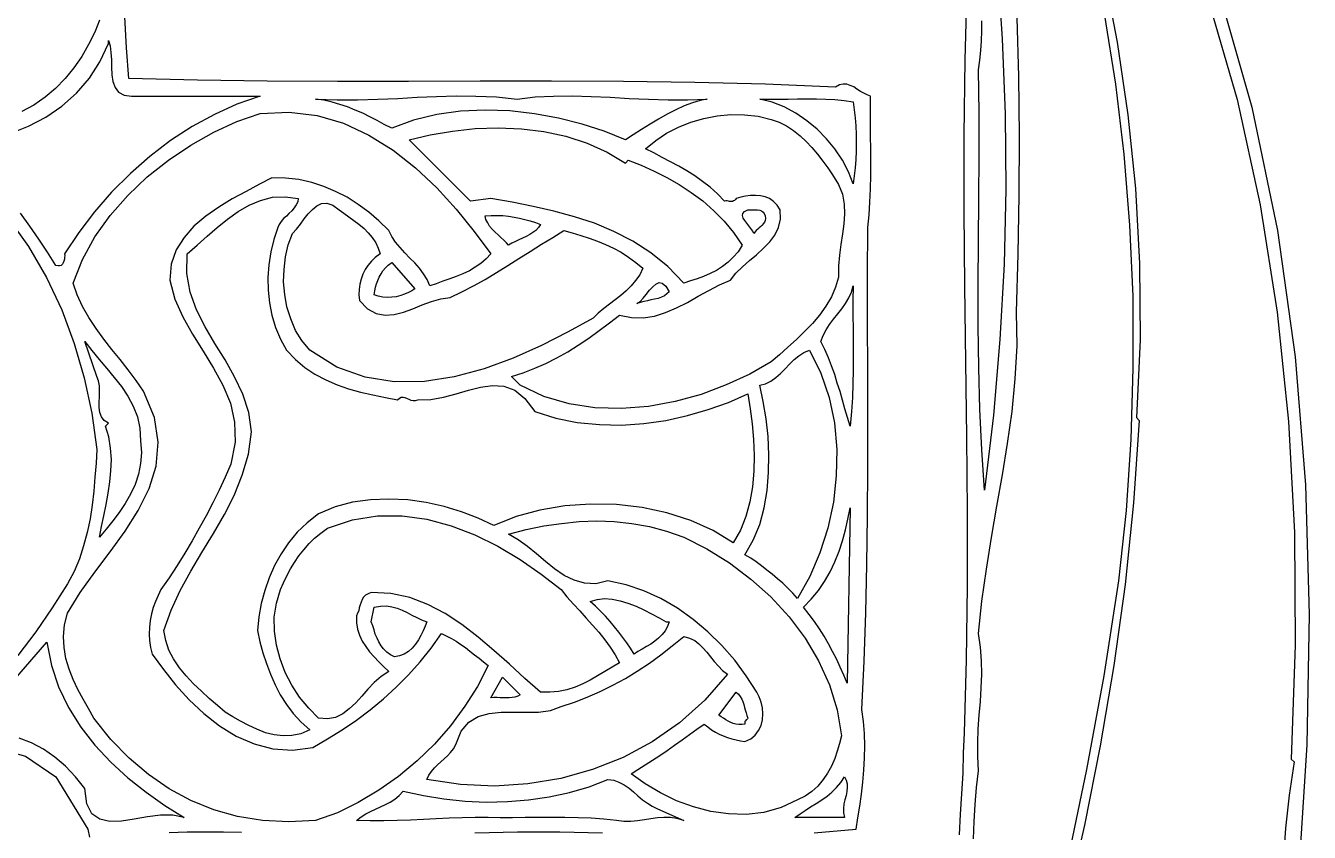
# Model space of a CAD drawing. Extents: x 0.1 to 15, y 0.1 to 19.2.
# Drawn here: x 8.91 to 14.93, y 8.44 to 12.22 of the extents above; entities that cross this region are included whole.
import ezdxf

# ---------------------------------------------------------------- set-up
doc = ezdxf.new("R2010")
doc.units = 0
doc.layers.add('1', color=7, linetype='Continuous')

msp = doc.modelspace()

# ---------------------------------------------------------------- linework, layer by layer
for points in [[(13.589, 13.767), (13.699, 13.452), (13.8, 13.131), (13.89, 12.807), (13.968, 12.477), (14.033, 12.142), (14.083, 11.802), (14.119, 11.456), (14.138, 11.104), (14.14, 10.747), (14.123, 10.383), (14.136, 10.369), (14.11, 9.982), (14.07, 9.599), (14.017, 9.219), (13.953, 8.843), (13.879, 8.47), (13.795, 8.101)], [(14.505, 12.398), (14.665, 11.837), (14.785, 11.259), (14.868, 10.667), (14.916, 10.066), (14.934, 9.458), (14.922, 8.847), (14.883, 8.236)], [(13.8, 8.295), (13.891, 8.731), (13.971, 9.171), (14.041, 9.616), (14.076, 9.946), (14.098, 10.279), (14.108, 10.614), (14.107, 10.951), (14.092, 11.285), (14.065, 11.617), (14.026, 11.946), (13.975, 12.267)]]:
    msp.add_lwpolyline(points)
at = {"layer": '1'}
for points in [[(13.47, 12.508), (13.494, 12.158), (13.508, 11.807), (13.511, 11.454), (13.502, 11.101), (13.482, 10.748), (13.452, 10.394), (13.41, 10.041), (13.398, 10.231), (13.389, 10.422), (13.384, 10.616), (13.381, 10.812), (13.381, 11.01), (13.382, 11.208), (13.384, 11.409), (13.385, 11.609), (13.385, 11.811), (13.383, 12.013), (13.389, 12.058), (13.393, 12.103), (13.396, 12.149), (13.398, 12.196), (13.398, 12.243)], [(13.328, 12.41), (13.318, 12.059), (13.314, 11.706), (13.314, 11.352), (13.317, 10.998), (13.321, 10.644), (13.326, 10.292), (13.329, 9.941), (13.329, 9.592), (13.325, 9.246), (13.315, 8.904), (13.311, 8.809), (13.308, 8.714), (13.303, 8.618), (13.297, 8.522), (13.291, 8.426)], [(14.457, 12.354), (14.595, 11.873), (14.703, 11.38), (14.783, 10.877), (14.836, 10.364), (14.864, 9.843), (14.868, 9.315), (14.849, 8.78), (14.863, 8.767), (14.839, 8.612), (14.822, 8.457), (14.811, 8.301)], [(9.26, 12.246), (9.237, 12.189), (9.208, 12.131), (9.176, 12.076), (9.139, 12.023), (9.098, 11.972), (9.053, 11.925), (9.004, 11.884), (8.951, 11.847), (8.895, 11.817)], [(12.611, 8.435), (12.808, 8.452), (12.816, 8.505), (12.825, 8.56), (12.833, 8.616), (12.839, 8.672), (12.845, 8.729), (12.848, 8.786), (12.849, 8.843), (12.847, 8.9), (12.843, 8.957), (12.835, 9.013), (12.846, 9.239), (12.854, 9.466), (12.858, 9.693), (12.862, 9.922), (12.863, 10.149), (12.863, 10.376), (12.863, 10.603), (12.862, 10.828), (12.862, 11.052), (12.863, 11.273), (12.869, 11.333), (12.873, 11.393), (12.875, 11.455), (12.877, 11.517), (12.877, 11.578), (12.877, 11.641), (12.876, 11.703), (12.875, 11.766), (12.875, 11.828), (12.876, 11.89), (12.86, 11.895), (12.844, 11.903), (12.828, 11.912), (12.812, 11.922), (12.797, 11.933), (12.781, 11.94), (12.765, 11.946), (12.748, 11.946), (12.731, 11.942), (12.712, 11.931), (12.383, 11.945), (12.051, 11.953), (11.717, 11.958), (11.38, 11.959), (11.045, 11.959), (10.709, 11.958), (10.375, 11.958), (10.045, 11.96), (9.719, 11.964), (9.397, 11.972), (9.386, 12.116), (9.378, 12.261)], [(13.359, 8.407), (13.362, 8.488), (13.366, 8.568), (13.373, 8.647), (13.383, 8.726), (13.379, 8.792), (13.379, 8.857), (13.381, 8.922), (13.386, 8.987), (13.391, 9.051), (13.395, 9.114), (13.398, 9.178), (13.397, 9.241), (13.392, 9.305), (13.383, 9.369), (13.398, 9.521), (13.419, 9.671), (13.443, 9.819), (13.469, 9.966), (13.495, 10.113), (13.519, 10.261), (13.54, 10.411), (13.555, 10.563), (13.563, 10.718), (13.561, 10.876), (13.568, 11.149), (13.573, 11.425), (13.575, 11.702), (13.572, 11.981), (13.564, 12.257)], [(8.84, 11.715), (8.926, 11.749), (9.007, 11.791), (9.083, 11.843), (9.151, 11.904), (9.212, 11.973), (9.261, 12.051), (9.301, 12.136), (9.301, 12.15), (9.309, 12.125), (9.313, 12.094), (9.315, 12.06), (9.315, 12.025), (9.317, 11.99), (9.322, 11.958), (9.333, 11.93), (9.349, 11.908), (9.375, 11.894), (9.41, 11.89)], [(9.41, 11.89), (9.467, 11.89), (9.526, 11.89), (9.587, 11.89), (9.649, 11.89), (9.712, 11.89), (9.774, 11.89), (9.837, 11.89), (9.898, 11.89), (9.957, 11.89), (10.013, 11.89), (9.904, 11.852), (9.798, 11.804), (9.694, 11.747), (9.593, 11.681), (9.496, 11.607), (9.404, 11.526), (9.316, 11.439), (9.236, 11.347), (9.162, 11.25), (9.095, 11.15), (9.096, 11.142), (9.095, 11.133), (9.095, 11.125), (9.092, 11.116), (9.089, 11.107), (9.085, 11.101), (9.079, 11.095), (9.072, 11.093), (9.065, 11.093), (9.054, 11.095), (9.015, 11.157), (8.975, 11.218), (8.933, 11.279), (8.889, 11.34)], [(11.219, 11.876), (11.303, 11.886), (11.389, 11.89), (11.476, 11.891), (11.565, 11.888), (11.654, 11.884), (11.744, 11.879), (11.835, 11.875), (11.926, 11.872), (12.017, 11.872), (12.109, 11.876), (12.076, 11.869), (12.04, 11.858), (12.001, 11.844), (11.963, 11.826), (11.922, 11.805), (11.882, 11.782), (11.842, 11.758), (11.802, 11.733), (11.763, 11.708), (11.726, 11.684), (11.627, 11.725), (11.523, 11.758), (11.413, 11.786), (11.299, 11.807), (11.184, 11.82), (11.068, 11.824), (10.953, 11.819), (10.841, 11.803), (10.732, 11.777), (10.63, 11.739), (10.595, 11.757), (10.562, 11.775), (10.528, 11.792), (10.494, 11.809), (10.458, 11.824), (10.423, 11.839), (10.386, 11.851), (10.35, 11.862), (10.312, 11.87), (10.273, 11.876), (10.374, 11.872), (10.47, 11.872), (10.565, 11.875), (10.658, 11.879), (10.75, 11.884), (10.84, 11.888), (10.933, 11.891), (11.025, 11.89), (11.121, 11.886), (11.219, 11.876)], [(12.794, 11.863), (12.799, 11.826), (12.804, 11.788), (12.807, 11.75), (12.809, 11.71), (12.809, 11.671), (12.809, 11.631), (12.807, 11.592), (12.804, 11.553), (12.799, 11.516), (12.794, 11.479), (12.772, 11.535), (12.744, 11.59), (12.709, 11.642), (12.67, 11.69), (12.625, 11.735), (12.577, 11.774), (12.525, 11.809), (12.471, 11.839), (12.414, 11.861), (12.356, 11.876), (12.4, 11.875), (12.444, 11.875), (12.489, 11.876), (12.534, 11.877), (12.578, 11.877), (12.622, 11.877), (12.666, 11.875), (12.709, 11.873), (12.752, 11.869), (12.794, 11.863)], [(11.095, 11.15), (11.073, 11.126), (11.048, 11.105), (11.022, 11.087), (10.994, 11.071), (10.964, 11.056), (10.933, 11.043), (10.902, 11.032), (10.87, 11.021), (10.839, 11.01), (10.808, 11), (10.796, 11.029), (10.779, 11.056), (10.76, 11.082), (10.738, 11.107), (10.715, 11.13), (10.692, 11.155), (10.669, 11.18), (10.648, 11.205), (10.63, 11.232), (10.616, 11.26), (10.57, 11.304), (10.522, 11.345), (10.472, 11.382), (10.421, 11.415), (10.367, 11.443), (10.312, 11.466), (10.255, 11.485), (10.195, 11.498), (10.132, 11.505), (10.068, 11.506), (10.01, 11.476), (9.947, 11.443), (9.882, 11.408), (9.819, 11.369), (9.758, 11.327), (9.702, 11.28), (9.656, 11.227), (9.619, 11.168), (9.596, 11.101), (9.589, 11.027), (9.613, 10.938), (9.65, 10.854), (9.696, 10.773), (9.745, 10.694), (9.794, 10.614), (9.838, 10.534), (9.873, 10.45), (9.893, 10.361), (9.896, 10.267), (9.876, 10.164), (9.849, 10.103), (9.821, 10.042), (9.791, 9.982), (9.76, 9.922), (9.727, 9.863), (9.694, 9.804), (9.659, 9.746), (9.623, 9.689), (9.586, 9.631), (9.547, 9.575), (9.534, 9.548), (9.522, 9.52), (9.511, 9.491), (9.503, 9.461), (9.497, 9.43), (9.494, 9.398), (9.493, 9.367), (9.494, 9.336), (9.499, 9.304), (9.506, 9.273), (9.559, 9.201), (9.616, 9.129), (9.68, 9.059), (9.749, 8.994), (9.822, 8.936), (9.901, 8.888), (9.984, 8.852), (10.072, 8.829), (10.164, 8.823), (10.26, 8.835), (10.329, 8.875), (10.398, 8.917), (10.464, 8.963), (10.529, 9.011), (10.591, 9.063), (10.651, 9.118), (10.708, 9.175), (10.763, 9.237), (10.815, 9.301), (10.863, 9.369), (10.886, 9.359), (10.91, 9.346), (10.932, 9.333), (10.954, 9.318), (10.976, 9.303), (10.997, 9.286), (11.018, 9.27), (11.04, 9.253), (11.06, 9.236), (11.082, 9.219), (11.032, 9.121), (10.973, 9.028), (10.905, 8.937), (10.83, 8.851), (10.749, 8.772), (10.661, 8.699), (10.569, 8.634), (10.473, 8.577), (10.375, 8.529), (10.273, 8.493), (10.147, 8.486), (10.024, 8.492), (9.907, 8.511), (9.795, 8.542), (9.688, 8.586), (9.586, 8.641), (9.489, 8.708), (9.398, 8.785), (9.313, 8.873), (9.232, 8.972), (9.208, 9.017), (9.182, 9.062), (9.158, 9.107), (9.136, 9.154), (9.117, 9.202), (9.102, 9.252), (9.093, 9.303), (9.09, 9.355), (9.095, 9.41), (9.109, 9.465), (9.168, 9.561), (9.237, 9.657), (9.309, 9.752), (9.379, 9.849), (9.441, 9.947), (9.493, 10.049), (9.525, 10.154), (9.535, 10.266), (9.517, 10.382), (9.465, 10.506), (9.431, 10.556), (9.394, 10.606), (9.356, 10.654), (9.317, 10.702), (9.279, 10.75), (9.243, 10.8), (9.209, 10.851), (9.18, 10.903), (9.155, 10.957), (9.136, 11.013), (9.179, 11.124), (9.238, 11.23), (9.309, 11.33), (9.392, 11.424), (9.483, 11.511), (9.583, 11.59), (9.687, 11.66), (9.795, 11.72), (9.904, 11.77), (10.013, 11.808), (10.149, 11.815), (10.28, 11.799), (10.404, 11.762), (10.523, 11.707), (10.636, 11.636), (10.742, 11.553), (10.841, 11.46), (10.933, 11.36), (11.017, 11.255), (11.095, 11.15)], [(12.698, 11.52), (12.726, 11.475), (12.744, 11.429), (12.752, 11.383), (12.754, 11.337), (12.75, 11.29), (12.744, 11.243), (12.737, 11.194), (12.73, 11.144), (12.726, 11.093), (12.726, 11.041), (12.712, 10.994), (12.692, 10.948), (12.666, 10.904), (12.636, 10.863), (12.603, 10.823), (12.566, 10.785), (12.528, 10.748), (12.488, 10.712), (12.449, 10.677), (12.41, 10.643), (12.309, 10.586), (12.198, 10.535), (12.081, 10.491), (11.959, 10.458), (11.834, 10.434), (11.708, 10.424), (11.583, 10.427), (11.462, 10.446), (11.344, 10.481), (11.232, 10.534), (11.191, 10.575), (11.247, 10.592), (11.301, 10.613), (11.353, 10.636), (11.405, 10.663), (11.456, 10.691), (11.505, 10.722), (11.555, 10.755), (11.603, 10.79), (11.651, 10.826), (11.698, 10.863), (11.754, 10.851), (11.809, 10.85), (11.862, 10.858), (11.914, 10.875), (11.966, 10.897), (12.017, 10.922), (12.067, 10.951), (12.118, 10.978), (12.168, 11.005), (12.219, 11.027), (12.244, 11.059), (12.275, 11.089), (12.308, 11.118), (12.341, 11.146), (12.374, 11.176), (12.403, 11.206), (12.427, 11.238), (12.444, 11.273), (12.453, 11.313), (12.452, 11.356), (12.438, 11.378), (12.421, 11.396), (12.402, 11.409), (12.381, 11.417), (12.359, 11.422), (12.336, 11.424), (12.313, 11.423), (12.29, 11.421), (12.267, 11.416), (12.246, 11.41), (12.243, 11.404), (12.238, 11.4), (12.233, 11.398), (12.228, 11.396), (12.222, 11.396), (12.215, 11.396), (12.209, 11.397), (12.203, 11.398), (12.197, 11.398), (12.191, 11.397), (12.158, 11.431), (12.124, 11.462), (12.088, 11.489), (12.052, 11.515), (12.014, 11.539), (11.976, 11.561), (11.938, 11.582), (11.898, 11.602), (11.86, 11.623), (11.821, 11.643), (11.868, 11.682), (11.919, 11.716), (11.975, 11.744), (12.033, 11.767), (12.094, 11.785), (12.156, 11.797), (12.22, 11.803), (12.285, 11.802), (12.348, 11.795), (12.41, 11.78), (12.447, 11.767), (12.482, 11.75), (12.515, 11.728), (12.546, 11.703), (12.574, 11.677), (12.601, 11.648), (12.627, 11.617), (12.652, 11.584), (12.675, 11.553), (12.698, 11.52)], [(11.726, 11.575), (11.739, 11.589), (11.8, 11.565), (11.861, 11.538), (11.92, 11.508), (11.979, 11.475), (12.035, 11.438), (12.089, 11.398), (12.141, 11.352), (12.19, 11.303), (12.233, 11.25), (12.273, 11.191), (12.255, 11.16), (12.232, 11.134), (12.208, 11.111), (12.181, 11.09), (12.154, 11.072), (12.124, 11.058), (12.093, 11.044), (12.062, 11.033), (12.031, 11.023), (12, 11.013), (11.925, 11.09), (11.845, 11.155), (11.761, 11.21), (11.672, 11.255), (11.581, 11.293), (11.488, 11.324), (11.391, 11.35), (11.293, 11.372), (11.195, 11.392), (11.095, 11.41), (11, 11.397), (10.712, 11.684), (10.811, 11.708), (10.915, 11.726), (11.022, 11.738), (11.13, 11.741), (11.238, 11.736), (11.344, 11.723), (11.447, 11.701), (11.547, 11.669), (11.64, 11.627), (11.726, 11.575)], [(10.191, 11.41), (10.189, 11.394), (10.182, 11.379), (10.172, 11.365), (10.161, 11.352), (10.148, 11.339), (10.136, 11.327), (10.123, 11.315), (10.112, 11.302), (10.102, 11.288), (10.095, 11.273), (10.077, 11.217), (10.063, 11.159), (10.053, 11.099), (10.049, 11.039), (10.05, 10.979), (10.056, 10.92), (10.068, 10.862), (10.085, 10.804), (10.108, 10.75), (10.136, 10.698), (10.178, 10.654), (10.222, 10.617), (10.27, 10.585), (10.321, 10.559), (10.374, 10.535), (10.428, 10.517), (10.484, 10.501), (10.541, 10.488), (10.6, 10.476), (10.657, 10.465), (10.666, 10.473), (10.675, 10.477), (10.684, 10.477), (10.692, 10.476), (10.702, 10.471), (10.711, 10.468), (10.72, 10.464), (10.731, 10.462), (10.742, 10.462), (10.753, 10.465), (10.813, 10.467), (10.873, 10.477), (10.932, 10.494), (10.99, 10.511), (11.047, 10.525), (11.102, 10.533), (11.156, 10.529), (11.207, 10.511), (11.255, 10.472), (11.301, 10.41), (11.399, 10.38), (11.5, 10.359), (11.604, 10.349), (11.708, 10.347), (11.812, 10.354), (11.915, 10.369), (12.017, 10.391), (12.115, 10.42), (12.21, 10.453), (12.301, 10.493), (12.312, 10.423), (12.321, 10.352), (12.327, 10.279), (12.33, 10.204), (12.328, 10.13), (12.322, 10.058), (12.31, 9.987), (12.291, 9.918), (12.266, 9.854), (12.232, 9.794), (12.137, 9.852), (12.033, 9.899), (11.921, 9.935), (11.804, 9.96), (11.684, 9.974), (11.562, 9.976), (11.442, 9.968), (11.325, 9.948), (11.214, 9.918), (11.109, 9.876), (11.036, 9.91), (10.958, 9.94), (10.876, 9.965), (10.791, 9.984), (10.705, 9.996), (10.617, 10), (10.53, 9.997), (10.446, 9.985), (10.364, 9.964), (10.287, 9.931), (10.234, 9.889), (10.187, 9.844), (10.146, 9.795), (10.111, 9.743), (10.08, 9.688), (10.055, 9.63), (10.035, 9.571), (10.018, 9.51), (10.007, 9.447), (10, 9.383), (10.011, 9.331), (10.026, 9.279), (10.042, 9.228), (10.061, 9.178), (10.083, 9.129), (10.107, 9.082), (10.136, 9.036), (10.168, 8.994), (10.205, 8.954), (10.246, 8.917), (10.204, 8.899), (10.161, 8.891), (10.12, 8.889), (10.078, 8.894), (10.038, 8.904), (9.998, 8.92), (9.959, 8.938), (9.921, 8.958), (9.884, 8.979), (9.849, 9), (9.812, 9.032), (9.774, 9.065), (9.737, 9.099), (9.7, 9.134), (9.666, 9.171), (9.635, 9.209), (9.607, 9.25), (9.585, 9.291), (9.57, 9.336), (9.561, 9.383), (9.595, 9.479), (9.638, 9.571), (9.688, 9.661), (9.74, 9.75), (9.794, 9.838), (9.845, 9.927), (9.891, 10.017), (9.929, 10.112), (9.958, 10.21), (9.972, 10.315), (9.959, 10.406), (9.932, 10.492), (9.893, 10.573), (9.848, 10.653), (9.801, 10.73), (9.755, 10.808), (9.714, 10.887), (9.684, 10.97), (9.669, 11.057), (9.671, 11.15), (9.717, 11.191), (9.764, 11.233), (9.811, 11.274), (9.86, 11.313), (9.91, 11.348), (9.961, 11.378), (10.015, 11.4), (10.071, 11.415), (10.13, 11.418), (10.191, 11.41)], [(10.575, 11.15), (10.553, 11.133), (10.535, 11.115), (10.518, 11.096), (10.505, 11.076), (10.494, 11.054), (10.486, 11.031), (10.48, 11.008), (10.477, 10.983), (10.476, 10.958), (10.479, 10.931), (10.517, 10.892), (10.557, 10.87), (10.599, 10.863), (10.642, 10.865), (10.685, 10.876), (10.729, 10.892), (10.773, 10.91), (10.817, 10.926), (10.861, 10.939), (10.904, 10.945), (10.959, 10.971), (11.014, 11), (11.068, 11.03), (11.121, 11.062), (11.174, 11.095), (11.226, 11.128), (11.279, 11.161), (11.332, 11.195), (11.385, 11.227), (11.438, 11.26), (11.477, 11.248), (11.517, 11.236), (11.556, 11.223), (11.595, 11.209), (11.632, 11.194), (11.67, 11.177), (11.706, 11.157), (11.741, 11.135), (11.775, 11.11), (11.808, 11.082), (11.793, 11.052), (11.774, 11.025), (11.753, 11), (11.73, 10.977), (11.704, 10.955), (11.678, 10.934), (11.651, 10.914), (11.625, 10.893), (11.599, 10.871), (11.575, 10.849), (11.458, 10.784), (11.332, 10.72), (11.2, 10.661), (11.063, 10.611), (10.923, 10.573), (10.783, 10.552), (10.642, 10.549), (10.505, 10.571), (10.373, 10.619), (10.246, 10.698), (10.209, 10.743), (10.179, 10.791), (10.156, 10.845), (10.138, 10.901), (10.128, 10.959), (10.123, 11.018), (10.125, 11.077), (10.131, 11.136), (10.145, 11.192), (10.164, 11.246), (10.183, 11.266), (10.202, 11.289), (10.22, 11.314), (10.238, 11.338), (10.258, 11.358), (10.279, 11.375), (10.301, 11.386), (10.326, 11.387), (10.353, 11.378), (10.383, 11.356), (10.405, 11.34), (10.429, 11.324), (10.452, 11.307), (10.476, 11.289), (10.5, 11.269), (10.52, 11.248), (10.539, 11.226), (10.555, 11.202), (10.567, 11.177), (10.575, 11.15)], [(8.828, 11.322), (8.926, 11.184), (9.011, 11.039), (9.083, 10.887), (9.141, 10.73), (9.188, 10.568), (9.223, 10.402), (9.246, 10.232), (9.243, 10.168), (9.238, 10.103), (9.232, 10.037), (9.225, 9.972), (9.215, 9.907), (9.202, 9.843), (9.185, 9.78), (9.165, 9.719), (9.14, 9.66), (9.109, 9.602), (9.038, 9.49), (8.96, 9.377), (8.876, 9.267)], [(11.328, 11.287), (11.318, 11.273), (11.306, 11.26), (11.292, 11.25), (11.277, 11.24), (11.261, 11.232), (11.244, 11.224), (11.226, 11.216), (11.21, 11.208), (11.193, 11.2), (11.178, 11.191), (11.168, 11.202), (11.156, 11.214), (11.142, 11.226), (11.129, 11.239), (11.115, 11.252), (11.101, 11.266), (11.089, 11.28), (11.08, 11.296), (11.072, 11.311), (11.068, 11.328), (11.096, 11.33), (11.125, 11.33), (11.151, 11.329), (11.178, 11.327), (11.204, 11.322), (11.23, 11.317), (11.255, 11.311), (11.279, 11.304), (11.304, 11.297), (11.328, 11.287)], [(12.383, 11.315), (12.381, 11.306), (12.378, 11.298), (12.373, 11.291), (12.368, 11.285), (12.361, 11.278), (12.354, 11.272), (12.347, 11.266), (12.34, 11.259), (12.334, 11.253), (12.328, 11.246), (12.323, 11.257), (12.315, 11.269), (12.305, 11.282), (12.296, 11.294), (12.286, 11.306), (12.279, 11.318), (12.275, 11.329), (12.277, 11.339), (12.285, 11.348), (12.301, 11.356), (12.313, 11.356), (12.325, 11.356), (12.336, 11.356), (12.346, 11.356), (12.357, 11.354), (12.364, 11.351), (12.372, 11.345), (12.377, 11.339), (12.381, 11.328), (12.383, 11.315)], [(10.739, 10.986), (10.725, 10.977), (10.708, 10.969), (10.69, 10.961), (10.672, 10.954), (10.651, 10.949), (10.63, 10.946), (10.609, 10.945), (10.588, 10.946), (10.567, 10.951), (10.547, 10.958), (10.551, 10.976), (10.554, 10.993), (10.559, 11.009), (10.565, 11.025), (10.571, 11.041), (10.58, 11.056), (10.589, 11.071), (10.601, 11.084), (10.614, 11.097), (10.63, 11.109), (10.739, 10.986)], [(11.931, 10.972), (11.921, 10.962), (11.909, 10.953), (11.895, 10.946), (11.88, 10.941), (11.863, 10.937), (11.846, 10.934), (11.829, 10.93), (11.813, 10.926), (11.796, 10.922), (11.78, 10.917), (11.795, 10.927), (11.809, 10.942), (11.824, 10.96), (11.839, 10.979), (11.854, 10.995), (11.869, 11.008), (11.884, 11.015), (11.899, 11.012), (11.915, 10.999), (11.931, 10.972)], [(12.78, 10.342), (12.768, 10.382), (12.756, 10.423), (12.745, 10.464), (12.733, 10.504), (12.72, 10.544), (12.708, 10.584), (12.693, 10.624), (12.678, 10.663), (12.661, 10.702), (12.643, 10.739), (12.654, 10.767), (12.667, 10.794), (12.684, 10.819), (12.702, 10.844), (12.722, 10.868), (12.741, 10.892), (12.759, 10.917), (12.774, 10.943), (12.786, 10.97), (12.794, 11), (12.793, 10.93), (12.793, 10.863), (12.794, 10.797), (12.795, 10.732), (12.795, 10.667), (12.795, 10.604), (12.793, 10.54), (12.791, 10.476), (12.786, 10.41), (12.78, 10.342)], [(9.452, 10.273), (9.456, 10.218), (9.452, 10.166), (9.442, 10.116), (9.426, 10.068), (9.405, 10.023), (9.38, 9.979), (9.352, 9.937), (9.322, 9.898), (9.291, 9.859), (9.26, 9.821), (9.269, 9.872), (9.279, 9.922), (9.29, 9.975), (9.3, 10.027), (9.308, 10.08), (9.313, 10.133), (9.315, 10.186), (9.311, 10.238), (9.303, 10.291), (9.287, 10.342), (9.301, 10.356), (9.281, 10.369), (9.268, 10.386), (9.261, 10.406), (9.258, 10.429), (9.258, 10.454), (9.259, 10.48), (9.26, 10.505), (9.259, 10.531), (9.255, 10.554), (9.246, 10.575), (9.191, 10.739), (9.223, 10.696), (9.258, 10.654), (9.293, 10.612), (9.328, 10.57), (9.362, 10.528), (9.392, 10.483), (9.417, 10.436), (9.437, 10.386), (9.449, 10.333), (9.452, 10.273)], [(12.589, 10.698), (12.642, 10.59), (12.682, 10.476), (12.707, 10.357), (12.718, 10.233), (12.715, 10.109), (12.702, 9.986), (12.675, 9.864), (12.638, 9.747), (12.591, 9.636), (12.534, 9.534), (12.511, 9.559), (12.488, 9.582), (12.464, 9.605), (12.44, 9.626), (12.415, 9.648), (12.39, 9.667), (12.365, 9.687), (12.339, 9.705), (12.314, 9.723), (12.287, 9.739), (12.326, 9.807), (12.356, 9.88), (12.377, 9.958), (12.391, 10.04), (12.398, 10.124), (12.399, 10.208), (12.395, 10.293), (12.386, 10.376), (12.372, 10.457), (12.356, 10.534), (12.383, 10.541), (12.408, 10.553), (12.431, 10.57), (12.453, 10.589), (12.475, 10.611), (12.495, 10.632), (12.517, 10.654), (12.539, 10.672), (12.563, 10.688), (12.589, 10.698)], [(12.767, 9.136), (12.751, 9.174), (12.734, 9.211), (12.717, 9.248), (12.698, 9.285), (12.678, 9.321), (12.658, 9.357), (12.636, 9.391), (12.613, 9.426), (12.588, 9.459), (12.561, 9.493), (12.598, 9.53), (12.631, 9.571), (12.66, 9.613), (12.686, 9.659), (12.708, 9.706), (12.728, 9.755), (12.744, 9.804), (12.759, 9.855), (12.77, 9.906), (12.78, 9.958), (12.767, 9.136)], [(11.698, 9.232), (11.664, 9.212), (11.63, 9.191), (11.595, 9.171), (11.561, 9.151), (11.526, 9.133), (11.49, 9.118), (11.452, 9.106), (11.413, 9.097), (11.372, 9.094), (11.328, 9.095), (11.255, 9.159), (11.183, 9.225), (11.109, 9.29), (11.035, 9.353), (10.959, 9.411), (10.88, 9.463), (10.799, 9.505), (10.715, 9.538), (10.626, 9.557), (10.534, 9.561), (10.519, 9.556), (10.507, 9.549), (10.498, 9.54), (10.491, 9.529), (10.486, 9.517), (10.482, 9.504), (10.478, 9.49), (10.475, 9.476), (10.47, 9.464), (10.465, 9.452), (10.465, 9.419), (10.47, 9.389), (10.479, 9.361), (10.492, 9.333), (10.508, 9.308), (10.526, 9.283), (10.547, 9.26), (10.569, 9.237), (10.592, 9.214), (10.616, 9.191), (10.581, 9.168), (10.548, 9.14), (10.518, 9.108), (10.489, 9.076), (10.461, 9.044), (10.431, 9.016), (10.4, 8.993), (10.366, 8.976), (10.329, 8.969), (10.287, 8.972), (10.241, 9.019), (10.198, 9.071), (10.161, 9.127), (10.13, 9.187), (10.106, 9.25), (10.089, 9.315), (10.08, 9.38), (10.079, 9.446), (10.089, 9.511), (10.109, 9.575), (10.123, 9.607), (10.138, 9.64), (10.155, 9.672), (10.174, 9.702), (10.195, 9.733), (10.217, 9.762), (10.242, 9.791), (10.268, 9.816), (10.297, 9.84), (10.328, 9.863), (10.446, 9.902), (10.563, 9.921), (10.679, 9.921), (10.795, 9.905), (10.909, 9.875), (11.02, 9.832), (11.128, 9.779), (11.232, 9.716), (11.331, 9.648), (11.424, 9.575), (11.452, 9.541), (11.482, 9.507), (11.512, 9.475), (11.542, 9.441), (11.572, 9.408), (11.601, 9.375), (11.629, 9.34), (11.654, 9.305), (11.678, 9.269), (11.698, 9.232)], [(12, 9.821), (12.108, 9.767), (12.214, 9.701), (12.315, 9.625), (12.408, 9.541), (12.494, 9.447), (12.569, 9.347), (12.632, 9.241), (12.684, 9.128), (12.72, 9.011), (12.739, 8.89), (12.731, 8.854), (12.72, 8.818), (12.708, 8.783), (12.692, 8.748), (12.674, 8.714), (12.653, 8.684), (12.628, 8.654), (12.601, 8.629), (12.569, 8.607), (12.534, 8.589), (12.457, 8.553), (12.376, 8.53), (12.293, 8.521), (12.21, 8.523), (12.127, 8.535), (12.046, 8.556), (11.966, 8.585), (11.89, 8.622), (11.819, 8.665), (11.753, 8.712), (11.785, 8.732), (11.819, 8.753), (11.853, 8.775), (11.887, 8.798), (11.922, 8.821), (11.957, 8.846), (11.992, 8.871), (12.027, 8.896), (12.061, 8.921), (12.095, 8.945), (12.113, 8.931), (12.13, 8.918), (12.148, 8.907), (12.166, 8.898), (12.185, 8.889), (12.205, 8.881), (12.225, 8.875), (12.245, 8.87), (12.266, 8.866), (12.287, 8.863), (12.315, 8.875), (12.335, 8.892), (12.351, 8.914), (12.363, 8.938), (12.369, 8.964), (12.37, 8.993), (12.369, 9.021), (12.363, 9.047), (12.354, 9.073), (12.342, 9.095), (12.293, 9.171), (12.239, 9.244), (12.178, 9.313), (12.113, 9.377), (12.044, 9.435), (11.97, 9.488), (11.892, 9.533), (11.812, 9.57), (11.729, 9.598), (11.643, 9.616), (11.587, 9.603), (11.534, 9.605), (11.485, 9.619), (11.439, 9.642), (11.394, 9.672), (11.351, 9.707), (11.309, 9.743), (11.267, 9.778), (11.223, 9.809), (11.178, 9.835), (11.26, 9.857), (11.343, 9.874), (11.426, 9.886), (11.509, 9.895), (11.592, 9.898), (11.674, 9.895), (11.756, 9.886), (11.839, 9.871), (11.919, 9.85), (12, 9.821)], [(11.931, 9.424), (11.923, 9.402), (11.912, 9.382), (11.898, 9.364), (11.882, 9.348), (11.864, 9.333), (11.845, 9.32), (11.825, 9.308), (11.805, 9.296), (11.785, 9.285), (11.767, 9.273), (11.75, 9.3), (11.732, 9.326), (11.714, 9.351), (11.695, 9.376), (11.675, 9.401), (11.654, 9.426), (11.632, 9.45), (11.609, 9.474), (11.586, 9.497), (11.561, 9.52), (11.594, 9.529), (11.628, 9.533), (11.664, 9.53), (11.701, 9.523), (11.738, 9.511), (11.776, 9.497), (11.813, 9.48), (11.849, 9.462), (11.884, 9.443), (11.917, 9.424), (11.931, 9.424)], [(10.794, 9.424), (10.787, 9.404), (10.778, 9.382), (10.767, 9.36), (10.755, 9.339), (10.742, 9.319), (10.726, 9.301), (10.708, 9.285), (10.689, 9.273), (10.667, 9.264), (10.643, 9.26), (10.624, 9.269), (10.607, 9.282), (10.592, 9.297), (10.58, 9.312), (10.57, 9.33), (10.561, 9.348), (10.553, 9.367), (10.547, 9.386), (10.541, 9.405), (10.534, 9.424), (10.547, 9.493), (10.577, 9.498), (10.605, 9.499), (10.63, 9.494), (10.655, 9.488), (10.679, 9.479), (10.702, 9.468), (10.725, 9.456), (10.747, 9.445), (10.77, 9.434), (10.794, 9.424)], [(12.205, 9.178), (12.098, 9.056), (11.98, 8.951), (11.852, 8.862), (11.716, 8.788), (11.572, 8.731), (11.423, 8.69), (11.269, 8.664), (11.112, 8.654), (10.953, 8.661), (10.794, 8.684), (10.804, 8.705), (10.816, 8.723), (10.83, 8.739), (10.845, 8.754), (10.861, 8.767), (10.876, 8.781), (10.892, 8.796), (10.906, 8.811), (10.92, 8.829), (10.931, 8.849), (10.956, 8.911), (10.992, 8.953), (11.036, 8.98), (11.087, 8.994), (11.143, 9), (11.202, 9), (11.261, 9), (11.319, 9.001), (11.375, 9.009), (11.424, 9.027), (11.487, 9.048), (11.547, 9.071), (11.608, 9.098), (11.667, 9.127), (11.726, 9.159), (11.782, 9.193), (11.839, 9.23), (11.893, 9.269), (11.946, 9.311), (12, 9.356), (12.027, 9.348), (12.051, 9.336), (12.071, 9.321), (12.09, 9.302), (12.108, 9.282), (12.125, 9.26), (12.143, 9.238), (12.162, 9.216), (12.182, 9.196), (12.205, 9.178)], [(8.63, 8.89), (9.013, 9.328), (9.034, 9.22), (9.067, 9.119), (9.114, 9.022), (9.171, 8.93), (9.238, 8.845), (9.312, 8.766), (9.392, 8.692), (9.478, 8.625), (9.566, 8.563), (9.657, 8.506)], [(11.232, 9.082), (11.221, 9.076), (11.208, 9.071), (11.195, 9.069), (11.181, 9.067), (11.167, 9.067), (11.153, 9.067), (11.138, 9.068), (11.124, 9.069), (11.109, 9.069), (11.095, 9.068), (11.15, 9.164), (11.232, 9.082)], [(12.301, 8.972), (12.298, 8.97), (12.295, 8.966), (12.292, 8.964), (12.29, 8.96), (12.287, 8.957), (12.286, 8.953), (12.286, 8.949), (12.287, 8.945), (12.272, 8.942), (12.258, 8.942), (12.244, 8.944), (12.232, 8.947), (12.22, 8.952), (12.208, 8.958), (12.197, 8.964), (12.186, 8.972), (12.175, 8.979), (12.164, 8.986), (12.246, 9.095), (12.256, 9.085), (12.265, 9.074), (12.272, 9.062), (12.277, 9.05), (12.281, 9.037), (12.285, 9.023), (12.288, 9.011), (12.292, 8.998), (12.296, 8.985), (12.301, 8.972)], [(9.657, 8.506), (9.604, 8.518), (9.546, 8.517), (9.484, 8.51), (9.422, 8.499), (9.363, 8.49), (9.308, 8.488), (9.261, 8.498), (9.223, 8.523), (9.2, 8.571), (9.191, 8.643), (9.147, 8.698), (9.1, 8.747), (9.049, 8.79), (8.996, 8.827), (8.941, 8.857), (8.883, 8.879)], [(8.025, 8.392), (8.147, 8.494), (8.268, 8.599), (8.391, 8.694), (8.516, 8.772), (8.644, 8.821), (8.776, 8.832), (8.912, 8.794), (9.054, 8.698), (9.205, 8.452)], [(11.876, 8.547), (12, 8.493), (11.968, 8.502), (11.937, 8.506), (11.906, 8.507), (11.876, 8.505), (11.845, 8.5), (11.815, 8.495), (11.783, 8.491), (11.751, 8.488), (11.718, 8.488), (11.684, 8.493), (11.625, 8.499), (11.565, 8.503), (11.504, 8.505), (11.442, 8.507), (11.38, 8.507), (11.318, 8.507), (11.256, 8.506), (11.196, 8.505), (11.138, 8.505), (11.082, 8.506), (11.021, 8.506), (10.961, 8.505), (10.9, 8.503), (10.839, 8.5), (10.779, 8.497), (10.718, 8.494), (10.656, 8.492), (10.593, 8.491), (10.529, 8.491), (10.465, 8.493), (10.486, 8.509), (10.508, 8.523), (10.531, 8.535), (10.554, 8.546), (10.577, 8.556), (10.601, 8.567), (10.623, 8.579), (10.644, 8.593), (10.665, 8.61), (10.684, 8.63), (10.779, 8.609), (10.875, 8.594), (10.974, 8.583), (11.073, 8.579), (11.173, 8.581), (11.272, 8.589), (11.369, 8.603), (11.464, 8.624), (11.556, 8.65), (11.643, 8.684), (11.671, 8.681), (11.696, 8.672), (11.72, 8.66), (11.743, 8.644), (11.764, 8.627), (11.785, 8.608), (11.807, 8.59), (11.829, 8.573), (11.852, 8.559), (11.876, 8.547)], [(12.753, 8.506), (12.52, 8.506), (12.545, 8.523), (12.57, 8.54), (12.595, 8.556), (12.621, 8.572), (12.647, 8.589), (12.672, 8.606), (12.695, 8.625), (12.716, 8.647), (12.736, 8.671), (12.753, 8.698), (12.762, 8.682), (12.767, 8.665), (12.767, 8.648), (12.765, 8.629), (12.761, 8.61), (12.755, 8.59), (12.751, 8.57), (12.749, 8.549), (12.749, 8.528), (12.753, 8.506)], [(9.205, 8.452), (9.213, 8.414)], [(9.586, 8.436), (9.671, 8.44), (9.756, 8.44), (9.841, 8.44), (9.925, 8.437)], [(11.02, 8.435), (11.22, 8.44), (11.419, 8.439), (11.619, 8.435)]]:
    msp.add_lwpolyline(points, dxfattribs=at)

doc.saveas('drawing.dxf')
